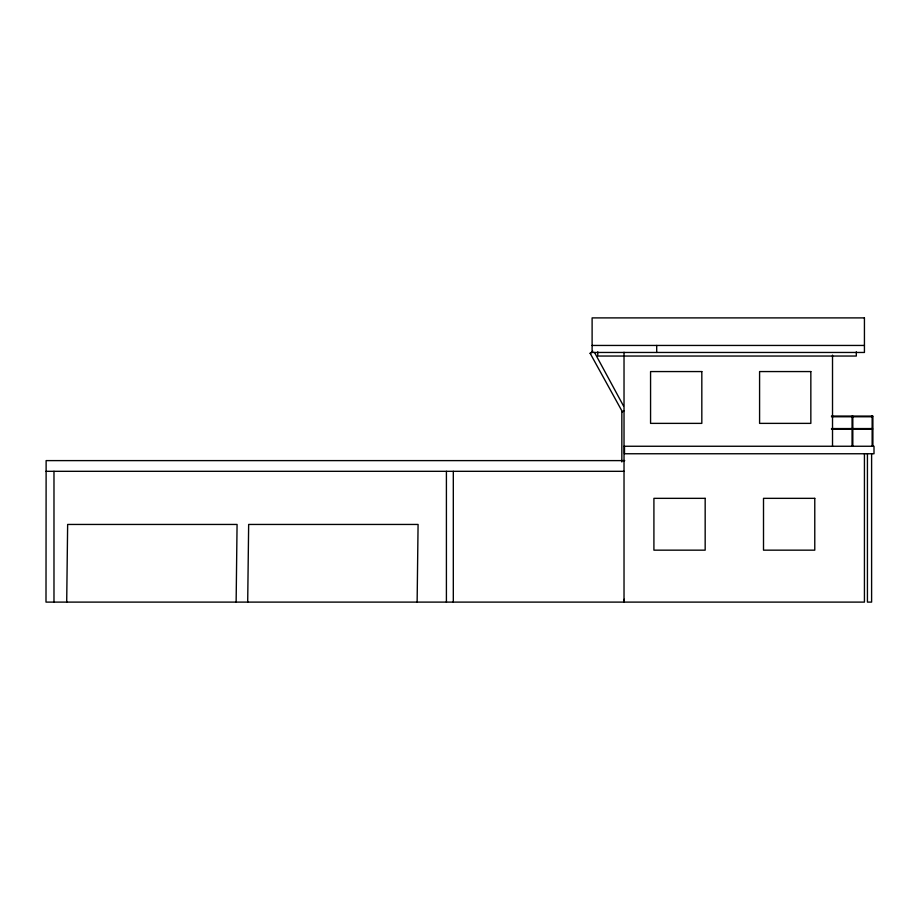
<?xml version="1.0" encoding="UTF-8"?>
<svg xmlns="http://www.w3.org/2000/svg" width="920" height="920" viewBox="0 0 920 920"><rect width="100%" height="100%" fill="white"/><g stroke="black" fill="none" stroke-linecap="round" stroke-linejoin="round"><path stroke-width="1.38" d="M66.7 602.106L67.643 524.446L237.072 524.446L236.13 602.106M247.698 602.106L248.653 524.446L418.082 524.446L417.128 602.106M624.185 599.265L624.024 602.106L624.024 352.256M623.944 410.837L621.839 411.827L621.839 461.978M592.836 351.221L590.134 353.291L622.541 412.079M872.114 416.772C874.057 415.989 870.17 415.989 872.114 416.772L831.484 416.772M872.114 428.57C870.182 429.364 874.057 429.387 872.114 428.57L831.484 428.57M592.112 345.448L864.432 345.448M831.484 416.047L872.884 416.093L872.896 446.257M831.484 429.295L872.114 429.295M624.024 446.257L874 446.257L874 453.755L624.496 453.755L624.496 446.257M624.714 460.609L46.126 460.609L46 602.106L864.432 602.106L864.432 453.755M46 471.316L624.024 471.316M590.928 353.728L590.134 353.291M594.538 352.464L623.495 405.938M832.404 416.058L832.623 416.714M832.416 428.628L832.623 429.249M872.148 416.093L872.148 446.257M871.608 453.755L871.608 602.106L867.433 602.106L867.433 453.755M856.313 351.82L856.313 356.04L597.77 356.04L597.77 351.82M852.817 416.093L852.817 446.257M852.069 416.093L852.069 446.257M832.519 355.12L832.519 446.257M656.696 345.448L656.696 352.464M453.307 471.316L453.307 602.106M446.407 471.316L446.407 602.106M53.981 471.316L53.981 602.106M864.432 317.894L592.112 317.894L592.112 352.464L864.432 352.464L864.432 317.894M701.822 371.565L650.567 371.565L650.567 423.372L701.822 423.372L701.822 371.565M810.842 371.565L759.586 371.565L759.586 423.372L810.842 423.372L810.842 371.565M705.168 498.341L653.913 498.341L653.913 550.16L705.168 550.16L705.168 498.341M814.775 498.341L763.508 498.341L763.508 550.16L814.775 550.16L814.775 498.341"/></g></svg>
